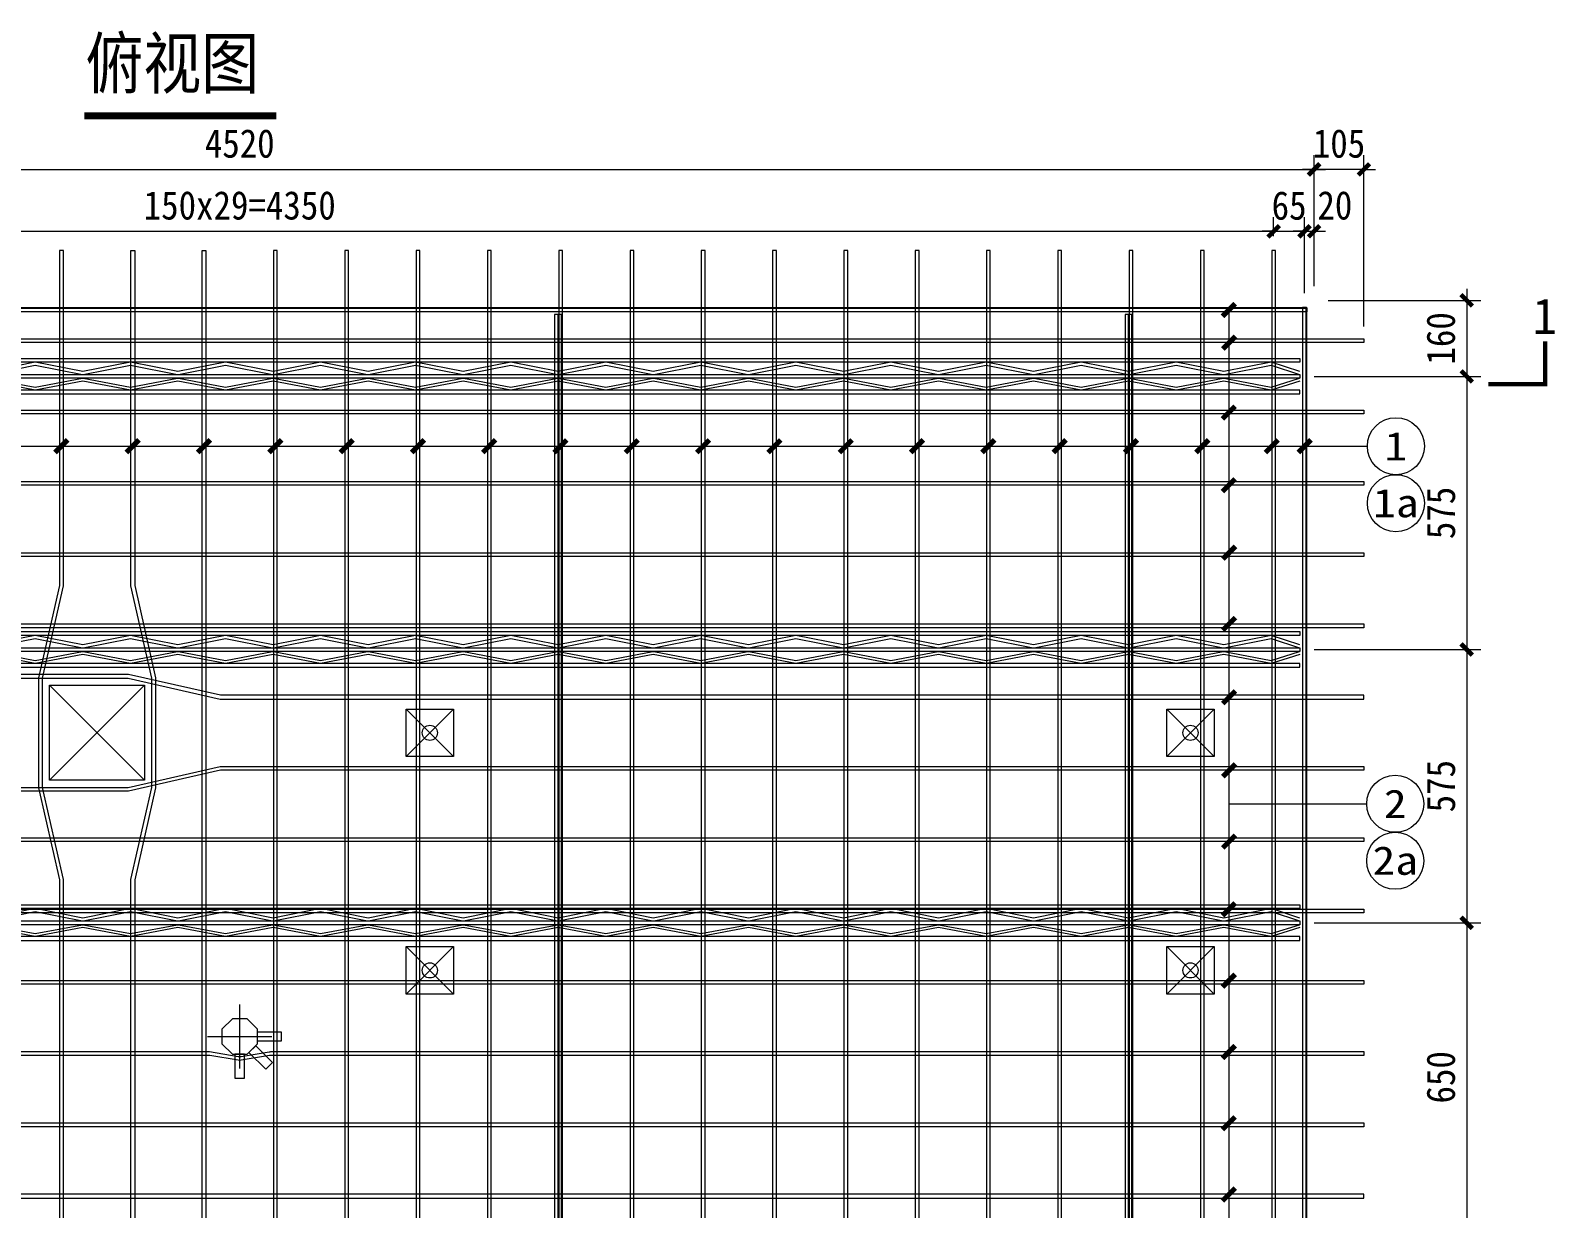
# Model space of a CAD drawing. Extents: x -517763 to -431309, y -403428 to -381056.
# Drawn here: x -453064 to -449858, y -392102 to -389623 of the extents above; entities that cross this region are included whole.
import ezdxf
from ezdxf.enums import TextEntityAlignment as Align

# ---------------------------------------------------------------- set-up
doc = ezdxf.new("R2010")
doc.units = 0
doc.header["$LTSCALE"] = 30
doc.header["$MEASUREMENT"] = 0
doc.linetypes.add('ACAD_ISO10W100', pattern=[18, 12, -3, 0, -3])
for name, color, linetype in [('451', 7, 'Continuous'), ('EQUIP-照明', 3, 'Continuous'), ('MyLine', 199, 'Continuous'), ('S-DETL-TEXT', 7, 'Continuous'), ('YZ-下划线', 1, 'ACAD_ISO10W100'), ('YZ-标题文字', 2, 'Continuous'), ('桁架', 4, 'Continuous'), ('钢筋', 7, 'Continuous')]:
    doc.layers.add(name, color=color, linetype=linetype)
for name, color, linetype, lineweight in [('PUB_DIM', 3, 'Continuous', 15), ('YG-标注', 151, 'Continuous', 15), ('YZ-符号', 96, 'Continuous', 9), ('墙板支撑', 7, 'Continuous', 15), ('文字标注', 7, 'Continuous', 15), ('轮廓线', 2, 'Continuous', 13)]:
    doc.layers.add(name, color=color, linetype=linetype, lineweight=lineweight)
doc.styles.add('YG-样式 2', font='simhei.ttf')
doc.styles.add('YZ-样式 1', font='simhei.ttf', dxfattribs={"width": 0.85})
doc.styles.add('YZ-样式 2', font='simhei.ttf', dxfattribs={"width": 0.9})
doc.dimstyles.new('YZ-30', dxfattribs={"dimscale": 30, "dimtxt": 2, "dimasz": 0.8, "dimexe": 1, "dimexo": 1, "dimgap": 0.8, "dimtad": 1, "dimdec": 0, "dimzin": 1, "dimdsep": 46, "dimtxsty": 'YZ-样式 2', "dimblk": 'ARCHTICK', "dimcen": 250, "dimdle": 0.8, "dimclrd": 151, "dimclre": 151, "dimclrt": 7, "dimazin": 0, "dimtfac": 1, "dimtdec": 0, "dimtix": 1, "dimtmove": 2, "dimatfit": 2, "dimldrblk": 'ARCHTICK', "dimfxl": 1, "dimlwd": 9, "dimlwe": 9, "dimarcsym": 0})

# ---------------------------------------------------------------- blocks, each defined once
blk = doc.blocks.new('_ArchTick')
at = {"color": 0, "linetype": 'ByBlock', "const_width": 0.4}
blk.add_lwpolyline([(-0.5, -0.5), (0.5, 0.5)], dxfattribs=at)
blk = doc.blocks.new('*D791')
at = {"layer": 'Defpoints', "color": 0, "ltscale": 30, "transparency": 16777216}
for p in [(-450364, -389915.5), (-454884, -390191), (-450364, -390191)]:
    blk.add_point(p, dxfattribs=at)
at = {"layer": 'YG-标注', "color": 151, "lineweight": 9, "ltscale": 30, "transparency": 16777216}
for p, q in [((-454908, -389915.5), (-450340, -389915.5)), ((-454884, -390161), (-454884, -389885.5)), ((-450364, -390161), (-450364, -389885.5))]:
    blk.add_line(p, q, dxfattribs=at)
at = {"layer": 'YG-标注', "color": 151, "lineweight": 9, "ltscale": 30, "transparency": 16777216, "xscale": 24, "yscale": 24, "zscale": 24, "rotation": 180}
blk.add_blockref('_ArchTick', (-454884, -389915.5), dxfattribs=at)
at = {"layer": 'YG-标注', "color": 151, "lineweight": 9, "ltscale": 30, "transparency": 16777216, "xscale": 24, "yscale": 24, "zscale": 24}
blk.add_blockref('_ArchTick', (-450364, -389915.5), dxfattribs=at)
at = {"layer": 'YG-标注', "color": 7, "lineweight": 9, "ltscale": 30, "transparency": 16777216, "insert": (-452624, -389861.2), "char_height": 60, "attachment_point": 5, "style": 'YZ-样式 2'}
blk.add_mtext('4520', dxfattribs=at)
blk = doc.blocks.new('*D799')
at = {"layer": 'Defpoints', "color": 0, "ltscale": 30, "transparency": 16777216}
for p in [(-450394, -390351), (-450394, -390925.8), (-450042.9, -390925.8)]:
    blk.add_point(p, dxfattribs=at)
at = {"layer": 'YG-标注', "color": 151, "lineweight": 9, "ltscale": 30, "transparency": 16777216}
for p, q in [((-450042.9, -390327), (-450042.9, -390949.8)), ((-450364, -390351), (-450012.9, -390351)), ((-450364, -390925.8), (-450012.9, -390925.8))]:
    blk.add_line(p, q, dxfattribs=at)
at = {"layer": 'YG-标注', "color": 151, "lineweight": 9, "ltscale": 30, "transparency": 16777216, "xscale": 24, "yscale": 24, "zscale": 24}
for p, rotation in [((-450042.9, -390351), 90), ((-450042.9, -390925.8), 270)]:
    blk.add_blockref('_ArchTick', p, dxfattribs=dict(at, rotation=rotation))
at = {"layer": 'YG-标注', "color": 7, "lineweight": 9, "ltscale": 30, "transparency": 16777216, "insert": (-450096.9, -390638.4), "char_height": 60, "attachment_point": 5, "rotation": 90, "style": 'YZ-样式 2'}
blk.add_mtext('575', dxfattribs=at)
blk = doc.blocks.new('A$C1E3A5918')
at = {"layer": '桁架', "color": 4, "lineweight": 9}
for p, q in [((-4460, 38), (0, 38)), ((0, 38), (0, 30)), ((0, 30), (-4460, 30)), ((-4460, 4), (0, 4)), ((-2660, 30), (-2760, 10)), ((-2759.1, 4), (-2660, 23.7)), ((-2560, 10), (-2660, 30)), ((-2660, 23.7), (-2560.9, 4)), ((-2560.9, 4), (-2559.1, 4)), ((-2460, 30), (-2560, 10)), ((-2559.1, 4), (-2460, 23.7)), ((-2360, 10), (-2460, 30)), ((-2460, 23.7), (-2360.9, 4)), ((-2360.9, 4), (-2359.1, 4)), ((-2260, 30), (-2360, 10)), ((-2359.1, 4), (-2260, 23.7)), ((-2160, 10), (-2260, 30)), ((-2260, 23.7), (-2160.9, 4)), ((-2160.9, 4), (-2159.1, 4)), ((-2060, 30), (-2160, 10)), ((-2159.1, 4), (-2060, 23.7)), ((-1960, 10), (-2060, 30)), ((-2060, 23.7), (-1960.9, 4)), ((-1960.9, 4), (-1959.3, 4)), ((-1860, 30), (-1960, 10)), ((-1959.3, 4), (-1860, 23.7)), ((-1760, 10), (-1860, 30)), ((-1860, 23.7), (-1760.9, 4)), ((-1760.9, 4), (-1759.1, 4)), ((-1660, 30), (-1760, 10)), ((-1759.1, 4), (-1660, 23.7)), ((-1560, 10), (-1660, 30)), ((-1660, 23.7), (-1560.9, 4)), ((-1560.9, 4), (-1559.1, 4)), ((-1460, 30), (-1560, 10)), ((-1559.1, 4), (-1460, 23.7)), ((-1360, 10), (-1460, 30)), ((-1460, 23.7), (-1360.9, 4)), ((-1360.9, 4), (-1359.1, 4)), ((-1260, 30), (-1360, 10)), ((-1359.1, 4), (-1260, 23.7)), ((-1160, 10), (-1260, 30)), ((-1260, 23.7), (-1160.9, 4)), ((-1160.9, 4), (-1159.1, 4)), ((-1160.9, 4), (-1159.3, 4)), ((-1060, 30), (-1160, 10)), ((-1159.1, 4), (-1060, 23.7)), ((-960, 10), (-1060, 30)), ((-1060, 23.7), (-960.9, 4)), ((-960.9, 4), (-959.1, 4)), ((-960.9, 4), (-959.1, 4)), ((-960.9, 4), (-959.3, 4)), ((-860, 30), (-960, 10)), ((-959.1, 4), (-860, 23.7)), ((-760, 10), (-860, 30)), ((-860, 23.7), (-760.9, 4)), ((-760.9, 4), (-759.1, 4)), ((-660, 30), (-760, 10)), ((-759.1, 4), (-660, 23.7)), ((-560, 10), (-660, 30)), ((-660, 23.7), (-560.9, 4)), ((-560.9, 4), (-559.1, 4)), ((-460, 30), (-560, 10)), ((-559.1, 4), (-460, 23.7)), ((-360, 10), (-460, 30)), ((-460, 23.7), (-360.9, 4)), ((-360.9, 4), (-359.1, 4)), ((-260, 30), (-360, 10)), ((-359.1, 4), (-260, 23.7)), ((-160, 10), (-260, 30)), ((-260, 23.7), (-160.9, 4)), ((-160.9, 4), (-159.1, 4)), ((-60, 30), (-160, 10)), ((-159.1, 4), (-60, 23.7)), ((0.2, 10), (-60, 30)), ((-60, 23.7), (-0.7, 4)), ((0, 4), (0, -4)), ((0, -4), (-4460, -4)), ((0, -29), (-4460, -29)), ((-2660, -29), (-2760, -10)), ((-2759.1, -4), (-2660, -22.7)), ((-2660, -22.7), (-2560.9, -4)), ((-2560, -10), (-2660, -29)), ((-2560.9, -4), (-2559.1, -4)), ((-2460, -29), (-2560, -10)), ((-2559.1, -4), (-2460, -22.7)), ((-2460, -22.7), (-2360.9, -4)), ((-2360, -10), (-2460, -29)), ((-2360.9, -4), (-2359.1, -4)), ((-2260, -29), (-2360, -10)), ((-2359.1, -4), (-2260, -22.7)), ((-2260, -22.7), (-2160.9, -4)), ((-2160, -10), (-2260, -29)), ((-2160.9, -4), (-2159.1, -4)), ((-2060, -29), (-2160, -10)), ((-2159.1, -4), (-2060, -22.7)), ((-2060, -22.7), (-1960.9, -4)), ((-1960, -10), (-2060, -29)), ((-1960.9, -4), (-1959.3, -4)), ((-1860, -29), (-1960, -10)), ((-1959.3, -4), (-1860, -22.7)), ((-1860, -22.7), (-1760.9, -4)), ((-1760, -10), (-1860, -29)), ((-1760.9, -4), (-1759.1, -4)), ((-1660, -29), (-1760, -10)), ((-1759.1, -4), (-1660, -22.7)), ((-1660, -22.7), (-1560.9, -4)), ((-1560, -10), (-1660, -29)), ((-1560.9, -4), (-1559.1, -4)), ((-1460, -29), (-1560, -10)), ((-1559.1, -4), (-1460, -22.7)), ((-1460, -22.7), (-1360.9, -4)), ((-1360, -10), (-1460, -29)), ((-1360.9, -4), (-1359.1, -4)), ((-1260, -29), (-1360, -10)), ((-1359.1, -4), (-1260, -22.7)), ((-1260, -22.7), (-1160.9, -4)), ((-1160, -10), (-1260, -29)), ((-1160.9, -4), (-1159.1, -4)), ((-1160.9, -4), (-1159.3, -4)), ((-1060, -29), (-1160, -10)), ((-1159.1, -4), (-1060, -22.7)), ((-1060, -22.7), (-960.9, -4)), ((-960, -10), (-1060, -29)), ((-960.9, -4), (-959.1, -4)), ((-960.9, -4), (-959.1, -4)), ((-960.9, -4), (-959.3, -4)), ((-860, -29), (-960, -10)), ((-959.1, -4), (-860, -22.7)), ((-860, -22.7), (-760.9, -4)), ((-760, -10), (-860, -29)), ((-760.9, -4), (-759.1, -4)), ((-660, -29), (-760, -10)), ((-759.1, -4), (-660, -22.7)), ((-660, -22.7), (-560.9, -4)), ((-560, -10), (-660, -29)), ((-560.9, -4), (-559.1, -4)), ((-460, -29), (-560, -10)), ((-559.1, -4), (-460, -22.7)), ((-460, -22.7), (-360.9, -4)), ((-360, -10), (-460, -29)), ((-360.9, -4), (-359.1, -4)), ((-260, -29), (-360, -10)), ((-359.1, -4), (-260, -22.7)), ((-260, -22.7), (-160.9, -4)), ((-160, -10), (-260, -29)), ((-160.9, -4), (-159.1, -4)), ((-60, -29), (-160, -10)), ((-159.1, -4), (-60, -22.7)), ((-60, -22.7), (-0.7, -4)), ((0.2, -10), (-60, -29)), ((0, -37), (0, -29)), ((-4460, -37), (0, -37))]:
    blk.add_line(p, q, dxfattribs=at)
blk = doc.blocks.new('*D800')
at = {"layer": 'Defpoints', "color": 0, "ltscale": 30, "transparency": 16777216}
for p in [(-450364, -390191), (-450394, -390351), (-450042.9, -390351)]:
    blk.add_point(p, dxfattribs=at)
at = {"layer": 'YG-标注', "color": 151, "lineweight": 9, "ltscale": 30, "transparency": 16777216}
for p, q in [((-450042.9, -390167), (-450042.9, -390375)), ((-450334, -390191), (-450012.9, -390191)), ((-450364, -390351), (-450012.9, -390351))]:
    blk.add_line(p, q, dxfattribs=at)
at = {"layer": 'YG-标注', "color": 151, "lineweight": 9, "ltscale": 30, "transparency": 16777216, "xscale": 24, "yscale": 24, "zscale": 24}
for p, rotation in [((-450042.9, -390191), 90), ((-450042.9, -390351), 270)]:
    blk.add_blockref('_ArchTick', p, dxfattribs=dict(at, rotation=rotation))
at = {"layer": 'YG-标注', "color": 7, "lineweight": 9, "ltscale": 30, "transparency": 16777216, "insert": (-450097.2, -390271), "char_height": 60, "attachment_point": 5, "rotation": 90, "style": 'YZ-样式 2'}
blk.add_mtext('160', dxfattribs=at)
blk = doc.blocks.new('*D801')
at = {"layer": 'Defpoints', "color": 0, "ltscale": 30, "transparency": 16777216}
for p in [(-450394, -390925.8), (-450394, -391501), (-450042.9, -391501)]:
    blk.add_point(p, dxfattribs=at)
at = {"layer": 'YG-标注', "color": 151, "lineweight": 9, "ltscale": 30, "transparency": 16777216}
for p, q in [((-450042.9, -390901.8), (-450042.9, -391525)), ((-450364, -390925.8), (-450012.9, -390925.8)), ((-450364, -391501), (-450012.9, -391501))]:
    blk.add_line(p, q, dxfattribs=at)
at = {"layer": 'YG-标注', "color": 151, "lineweight": 9, "ltscale": 30, "transparency": 16777216, "xscale": 24, "yscale": 24, "zscale": 24}
for p, rotation in [((-450042.9, -390925.8), 90), ((-450042.9, -391501), 270)]:
    blk.add_blockref('_ArchTick', p, dxfattribs=dict(at, rotation=rotation))
at = {"layer": 'YG-标注', "color": 7, "ltscale": 30, "transparency": 16777216, "insert": (-450096.9, -391213.4), "char_height": 60, "attachment_point": 5, "rotation": 90, "style": 'YZ-样式 2'}
blk.add_mtext('575', dxfattribs=at)
blk = doc.blocks.new('*D802')
at = {"layer": 'Defpoints', "color": 0, "ltscale": 30, "transparency": 16777216}
for p in [(-450394, -391501), (-450394, -392151), (-450042.9, -392151)]:
    blk.add_point(p, dxfattribs=at)
at = {"layer": 'YG-标注', "color": 151, "lineweight": 9, "ltscale": 30, "transparency": 16777216}
for p, q in [((-450042.9, -391477), (-450042.9, -392175)), ((-450364, -391501), (-450012.9, -391501)), ((-450364, -392151), (-450012.9, -392151))]:
    blk.add_line(p, q, dxfattribs=at)
at = {"layer": 'YG-标注', "color": 151, "lineweight": 9, "ltscale": 30, "transparency": 16777216, "xscale": 24, "yscale": 24, "zscale": 24}
for p, rotation in [((-450042.9, -391501), 90), ((-450042.9, -392151), 270)]:
    blk.add_blockref('_ArchTick', p, dxfattribs=dict(at, rotation=rotation))
at = {"layer": 'YG-标注', "color": 7, "ltscale": 30, "transparency": 16777216, "insert": (-450097.2, -391826), "char_height": 60, "attachment_point": 5, "rotation": 90, "style": 'YZ-样式 2'}
blk.add_mtext('650', dxfattribs=at)
blk = doc.blocks.new('*D807')
at = {"layer": 'Defpoints', "color": 0, "ltscale": 30, "transparency": 16777216}
for p in [(-450364, -389915.5), (-450364, -390191), (-450259, -390276)]:
    blk.add_point(p, dxfattribs=at)
at = {"layer": 'YG-标注', "color": 151, "lineweight": 9, "ltscale": 30, "transparency": 16777216}
for p, q in [((-450364, -389915.5), (-450388, -389915.5)), ((-450364, -390161), (-450364, -389885.5)), ((-450259, -389915.5), (-450364, -389915.5)), ((-450259, -390246), (-450259, -389885.5)), ((-450259, -389915.5), (-450235, -389915.5))]:
    blk.add_line(p, q, dxfattribs=at)
at = {"layer": 'YG-标注', "color": 151, "lineweight": 9, "ltscale": 30, "transparency": 16777216, "xscale": 24, "yscale": 24, "zscale": 24}
blk.add_blockref('_ArchTick', (-450364, -389915.5), dxfattribs=at)
at = {"layer": 'YG-标注', "color": 151, "lineweight": 9, "ltscale": 30, "transparency": 16777216, "xscale": 24, "yscale": 24, "zscale": 24, "rotation": 180}
blk.add_blockref('_ArchTick', (-450259, -389915.5), dxfattribs=at)
at = {"layer": 'YG-标注', "color": 7, "ltscale": 30, "transparency": 16777216, "insert": (-450311.5, -389861.2), "char_height": 60, "attachment_point": 5, "style": 'YZ-样式 2'}
blk.add_mtext('105', dxfattribs=at)
blk = doc.blocks.new('*D810')
at = {"layer": 'Defpoints', "color": 0, "ltscale": 30, "transparency": 16777216}
for p in [(-450449, -390045.7), (-454799, -390086), (-450449, -390086)]:
    blk.add_point(p, dxfattribs=at)
at = {"layer": 'YG-标注', "color": 151, "lineweight": 9, "ltscale": 30, "transparency": 16777216}
for p, q in [((-454799, -390056), (-454799, -390015.7)), ((-450449, -390056), (-450449, -390015.7)), ((-454823, -390045.7), (-450425, -390045.7))]:
    blk.add_line(p, q, dxfattribs=at)
at = {"layer": 'YG-标注', "color": 151, "lineweight": 9, "ltscale": 30, "transparency": 16777216, "xscale": 24, "yscale": 24, "zscale": 24, "rotation": 180}
blk.add_blockref('_ArchTick', (-454799, -390045.7), dxfattribs=at)
at = {"layer": 'YG-标注', "color": 151, "lineweight": 9, "ltscale": 30, "transparency": 16777216, "xscale": 24, "yscale": 24, "zscale": 24}
blk.add_blockref('_ArchTick', (-450449, -390045.7), dxfattribs=at)
at = {"layer": 'YG-标注', "color": 7, "ltscale": 30, "transparency": 16777216, "insert": (-452624, -389991.4), "char_height": 60, "attachment_point": 5, "style": 'YZ-样式 2'}
blk.add_mtext('150x29=4350', dxfattribs=at)
blk = doc.blocks.new('*D811')
at = {"layer": 'Defpoints', "color": 0, "ltscale": 30, "transparency": 16777216}
for p in [(-450384, -390045.7), (-450449, -390086), (-450384, -390206)]:
    blk.add_point(p, dxfattribs=at)
at = {"layer": 'YG-标注', "color": 151, "lineweight": 9, "ltscale": 30, "transparency": 16777216}
for p, q in [((-450449, -390056), (-450449, -390015.7)), ((-450384, -390176), (-450384, -390015.7)), ((-450449, -390045.7), (-450473, -390045.7)), ((-450449, -390045.7), (-450384, -390045.7)), ((-450384, -390045.7), (-450360, -390045.7))]:
    blk.add_line(p, q, dxfattribs=at)
at = {"layer": 'YG-标注', "color": 151, "lineweight": 9, "ltscale": 30, "transparency": 16777216, "xscale": 24, "yscale": 24, "zscale": 24}
blk.add_blockref('_ArchTick', (-450449, -390045.7), dxfattribs=at)
at = {"layer": 'YG-标注', "color": 151, "lineweight": 9, "ltscale": 30, "transparency": 16777216, "xscale": 24, "yscale": 24, "zscale": 24, "rotation": 180}
blk.add_blockref('_ArchTick', (-450384, -390045.7), dxfattribs=at)
at = {"layer": 'YG-标注', "color": 7, "ltscale": 30, "transparency": 16777216, "insert": (-450416.5, -389991.7), "char_height": 60, "attachment_point": 5, "style": 'YZ-样式 2'}
blk.add_mtext('65', dxfattribs=at)
blk = doc.blocks.new('*D812')
at = {"layer": 'Defpoints', "color": 0, "ltscale": 30, "transparency": 16777216}
for p in [(-450364, -390045.7), (-450364, -390191), (-450384, -390206)]:
    blk.add_point(p, dxfattribs=at)
at = {"layer": 'YG-标注', "color": 151, "lineweight": 9, "ltscale": 30, "transparency": 16777216}
for p, q in [((-450384, -390176), (-450384, -390015.7)), ((-450364, -390161), (-450364, -390015.7)), ((-450384, -390045.7), (-450408, -390045.7)), ((-450384, -390045.7), (-450364, -390045.7)), ((-450364, -390045.7), (-450340, -390045.7))]:
    blk.add_line(p, q, dxfattribs=at)
at = {"layer": 'YG-标注', "color": 151, "lineweight": 9, "ltscale": 30, "transparency": 16777216, "xscale": 24, "yscale": 24, "zscale": 24}
blk.add_blockref('_ArchTick', (-450384, -390045.7), dxfattribs=at)
at = {"layer": 'YG-标注', "color": 151, "lineweight": 9, "ltscale": 30, "transparency": 16777216, "xscale": 24, "yscale": 24, "zscale": 24, "rotation": 180}
blk.add_blockref('_ArchTick', (-450364, -390045.7), dxfattribs=at)
at = {"layer": 'YG-标注', "color": 7, "ltscale": 30, "transparency": 16777216, "insert": (-450320.2, -389991.4), "char_height": 60, "attachment_point": 5, "style": 'YZ-样式 2'}
blk.add_mtext('20', dxfattribs=at)
blk = doc.blocks.new('A$C7C4453D7')
at = {"color": 3, "lineweight": 15, "xscale": -80, "yscale": 80, "zscale": 80, "rotation": 180}
blk.add_blockref('_ArchTick', (0, 0), dxfattribs=at)
blk = doc.blocks.new('A$C56E60AF3')
at = {"layer": '钢筋', "color": 4, "lineweight": 13}
for points in [[(-7.3, 0), (7.2, 0), (7.2, 3200), (7.2, 3260), (-7.3, 3260)], [(-7.3, 3260), (-7.3, 3260), (-7.3, 0)], [(-0.8, 3260), (-0.8, 3200), (-0.8, 0)]]:
    blk.add_lwpolyline(points, dxfattribs=at)
blk = doc.blocks.new('A$C6C6A476D')
at = {"layer": '墙板支撑', "color": 6, "ltscale": 30}
for p, q in [((50, 50), (-50, -50)), ((-50, 50), (50, -50))]:
    blk.add_line(p, q, dxfattribs=at)
blk.add_lwpolyline([(-50, 50), (50, 50), (50, -50), (-50, -50)], close=True, dxfattribs=at)
blk.add_circle((0, 0), 16, dxfattribs=at)
blk = doc.blocks.new('A$C35D967A2')
at = {"layer": '墙板支撑', "color": 0, "ltscale": 30}
for p in [(50, 50), (550, 50)]:
    blk.add_blockref('A$C6C6A476D', p, dxfattribs=at)

msp = doc.modelspace()

# ---------------------------------------------------------------- linework, layer by layer
at = {"layer": '451', "color": 1, "lineweight": 15}
for p, q in [((-452824, -391001), (-453024, -391201)), ((-453024, -391001), (-452824, -391201))]:
    msp.add_line(p, q, dxfattribs=at)
msp.add_lwpolyline([(-452824, -391001), (-452824, -391201), (-453024, -391201), (-453024, -391001)], close=True, dxfattribs=at)
at = {"layer": 'EQUIP-照明', "color": 2, "lineweight": 15}
for p, q in [((-452624, -391807.6), (-452624, -391672.6)), ((-452691.5, -391740.1), (-452556.5, -391740.1))]:
    msp.add_line(p, q, dxfattribs=at)
for points in [[(-452586.5, -391724.6), (-452608.5, -391702.6), (-452639.5, -391702.6), (-452661.5, -391724.6), (-452661.5, -391755.7), (-452639.5, -391777.6), (-452608.5, -391777.6), (-452586.5, -391755.7)], [(-452586.5, -391730.1), (-452536.5, -391730.1), (-452536.5, -391750.1), (-452586.5, -391750.1)], [(-452604.5, -391773.7), (-452569.2, -391809.1), (-452555.1, -391794.9), (-452590.4, -391759.6)], [(-452614, -391827.6), (-452614, -391777.6), (-452634, -391777.6), (-452634, -391827.6)]]:
    msp.add_lwpolyline(points, close=True, dxfattribs=at)
at = {"layer": 'MyLine', "color": 0}
for p, q in [((-454869, -390207), (-450379, -390207)), ((-450380, -393496), (-450380, -390206))]:
    msp.add_line(p, q, dxfattribs=at)
at = {"layer": 'PUB_DIM', "color": 1, "const_width": 9}
msp.add_lwpolyline([(-449877.7, -390277.4), (-449877.7, -390367.4), (-449997.7, -390367.4)], dxfattribs=at)
at = {"layer": 'YZ-下划线', "color": 1, "linetype": 'ByBlock', "const_width": 15}
msp.add_lwpolyline([(-452950.6, -389802.6), (-452546.8, -389802.6)], dxfattribs=at)
at = {"layer": 'YZ-符号', "color": 3, "lineweight": 13}
for p, q in [((-450542.7, -393487), (-450542.7, -390215)), ((-454860, -390497.9), (-450251.8, -390497.9)), ((-450542.7, -391250.4), (-450253.2, -391250.4))]:
    msp.add_line(p, q, dxfattribs=at)
at = {"layer": 'YZ-符号', "color": 3}
for centre in [(-450191.8, -390497.9), (-450191.8, -390617.9), (-450193.2, -391250.4), (-450193.2, -391370.4)]:
    msp.add_circle(centre, 60, dxfattribs=at)
at = {"layer": '轮廓线', "color": 2, "lineweight": 30, "const_width": 0.05}
msp.add_lwpolyline([(-450364, -390191), (-450364, -393511), (-454884, -393511), (-454884, -390191)], close=True, dxfattribs=at)
at = {"layer": '钢筋', "color": 5, "lineweight": 13}
for points in [[(-453047, -390985.3), (-453047, -391216.7), (-453003, -391410.7), (-453003, -393616), (-452995, -393616), (-452995, -391410), (-453039, -391216), (-453039, -390986), (-452995, -390792), (-452995, -390086), (-453003, -390086), (-453003, -390791.3)], [(-452801, -390985.3), (-452801, -391216.7), (-452845, -391410.7), (-452845, -393616), (-452853, -393616), (-452853, -391410), (-452809, -391216), (-452809, -390986), (-452853, -390792), (-452853, -390086), (-452845, -390086), (-452845, -390791.3)], [(-452695, -393616), (-452703, -393616), (-452703, -390086), (-452695, -390086)], [(-452553, -393616), (-452545, -393616), (-452545, -390086), (-452553, -390086)], [(-452403, -393616), (-452395, -393616), (-452395, -390086), (-452403, -390086)], [(-452253, -393616), (-452245, -393616), (-452245, -390086), (-452253, -390086)], [(-452103, -393616), (-452095, -393616), (-452095, -390086), (-452103, -390086)], [(-451953, -393616), (-451945, -393616), (-451945, -390086), (-451953, -390086)], [(-451803, -393616), (-451795, -393616), (-451795, -390086), (-451803, -390086)], [(-451653, -393616), (-451645, -393616), (-451645, -390086), (-451653, -390086)], [(-451503, -393616), (-451495, -393616), (-451495, -390086), (-451503, -390086)], [(-451353, -393616), (-451345, -393616), (-451345, -390086), (-451353, -390086)], [(-451203, -393616), (-451195, -393616), (-451195, -390086), (-451203, -390086)], [(-451053, -393616), (-451045, -393616), (-451045, -390086), (-451053, -390086)], [(-450903, -393616), (-450895, -393616), (-450895, -390086), (-450903, -390086)], [(-450753, -393616), (-450745, -393616), (-450745, -390086), (-450753, -390086)], [(-450603, -393616), (-450595, -393616), (-450595, -390086), (-450603, -390086)], [(-450453, -393616), (-450445, -393616), (-450445, -390086), (-450453, -390086)], [(-450388, -393496), (-450380, -393496), (-450380, -390206), (-450388, -390206)]]:
    msp.add_lwpolyline(points, close=True, dxfattribs=at)
at = {"layer": '钢筋', "color": 1, "lineweight": 13}
for points in [[(-454869, -390207), (-450379, -390207), (-450379, -390215), (-454869, -390215)], [(-454989, -390272), (-450259, -390272), (-450259, -390280), (-454989, -390280)], [(-454989, -390422), (-450259, -390422), (-450259, -390430), (-454989, -390430)], [(-454989, -390572), (-450259, -390572), (-450259, -390580), (-454989, -390580)], [(-454989, -390722), (-450259, -390722), (-450259, -390730), (-454989, -390730)], [(-454989, -390872), (-450259, -390872), (-450259, -390880), (-454989, -390880)], [(-453089, -390986), (-452859, -390986), (-452665, -391030), (-450259, -391030), (-450259, -391022), (-452664.3, -391022), (-452858.3, -390978), (-453089.7, -390978), (-453283.7, -391022), (-454989, -391022), (-454989, -391030), (-453283, -391030)], [(-453089, -391216), (-452859, -391216), (-452665, -391172), (-450259, -391172), (-450259, -391180), (-452664.3, -391180), (-452858.3, -391224), (-453089.7, -391224), (-453283.7, -391180), (-454989, -391180), (-454989, -391172), (-453283, -391172)], [(-454989, -391322), (-450259, -391322), (-450259, -391330), (-454989, -391330)], [(-454989, -391472), (-450259, -391472), (-450259, -391480), (-454989, -391480)], [(-454989, -391622), (-450259, -391622), (-450259, -391630), (-454989, -391630)], [(-454989, -391922), (-450259, -391922), (-450259, -391930), (-454989, -391930)], [(-454989, -392080), (-450259, -392080), (-450259, -392072), (-454989, -392072)]]:
    msp.add_lwpolyline(points, close=True, dxfattribs=at)
msp.add_lwpolyline([(-452687.8, -391772), (-452627.3, -391782.1, 0.082711), (-452620.7, -391782.1), (-452561.9, -391772.3, -0.041311), (-452558.6, -391772), (-450259, -391772), (-450259, -391780), (-452558, -391780, 0.041311), (-452561.3, -391780.3), (-452620.7, -391790.2, -0.082711), (-452627.3, -391790.2), (-452686.8, -391780.3, 0.041259), (-452690.1, -391780), (-454989, -391780), (-454989, -391772), (-452687.8, -391772)], format="xyb", dxfattribs=at)

# ---------------------------------------------------------------- block references
at = {"layer": 'S-DETL-TEXT', "xscale": -0.3333333333284827, "yscale": 0.3333333333357586, "zscale": 0.3333333333333333}
for p in [(-450543.3, -390211.3), (-450542.7, -390280), (-450543.3, -390427), (-452999.2, -390497.9), (-452849.2, -390497.9), (-452699.2, -390497.9), (-452549.2, -390497.9), (-452399.2, -390497.9), (-452249.2, -390497.9), (-452099.2, -390497.9), (-451949.2, -390497.9), (-451799.2, -390497.9), (-451649.2, -390497.9), (-451499.2, -390497.9), (-451349.2, -390497.9), (-451199.2, -390497.9), (-451049.2, -390497.9), (-450899.2, -390497.9), (-450749.2, -390497.9), (-450599.2, -390497.9), (-450453, -390497.9), (-450383.8, -390497.9), (-450543.3, -390580), (-450542.7, -390722), (-450542.7, -390872), (-450542.7, -391026.3), (-450542.7, -391180), (-450542.7, -391330), (-450543.3, -391472.6), (-450543.3, -391622.6), (-450543.3, -391772.6), (-450543.3, -391922.6), (-450543.3, -392072.6)]:
    msp.add_blockref('A$C7C4453D7', p, dxfattribs=at)
at = {"layer": 'YG-标注', "color": 0, "ltscale": 30}
for p in [(-451954.2, -393481), (-450754.2, -393481)]:
    msp.add_blockref('A$C56E60AF3', p, dxfattribs=at)
at = {"layer": '墙板支撑', "rotation": 270}
for p in [(-452274, -391051), (-450674, -391051)]:
    msp.add_blockref('A$C35D967A2', p, dxfattribs=at)
at = {"layer": '钢筋', "color": 0, "ltscale": 30}
for p in [(-450394, -390351), (-450394, -390926), (-450394, -391501)]:
    msp.add_blockref('A$C1E3A5918', p, dxfattribs=at)

# ---------------------------------------------------------------- texts
at = {"layer": 'YZ-标题文字', "style": 'YZ-样式 1', "width": 0.85}
msp.add_text('俯视图', height=105, dxfattribs=at).set_placement((-452948.5, -389776), align=Align.BOTTOM_LEFT)
at = {"layer": 'YZ-标题文字', "style": 'YZ-样式 1', "width": 1.176}
for s, p in [('1', (-450191.8, -390497.9)), ('1a', (-450191.8, -390617.9)), ('2', (-450193.2, -391250.4)), ('2a', (-450193.2, -391370.4))]:
    msp.add_text(s, height=60, dxfattribs=at).set_placement(p, align=Align.MIDDLE)
at = {"layer": '文字标注', "style": 'YG-样式 2'}
msp.add_text('1', height=75, dxfattribs=at).set_placement((-449878.8, -390261.6), align=Align.CENTER)

# ---------------------------------------------------------------- dimensions: what is measured, and where the dimension line sits
at = {"layer": 'YG-标注', "color": 0, "lineweight": 9, "ltscale": 30}
dim = msp.add_linear_dim(base=(-450364, -389915.5), p1=(-454884, -390191), p2=(-450364, -390191), dimstyle='YZ-30', dxfattribs=at)
dim.commit()
dim.dimension.update_dxf_attribs({"geometry": '*D791', "text_midpoint": (-452624, -389861.2)})
at = {"layer": 'YG-标注', "color": 0, "ltscale": 30}
for base, p1, p2, picture, middle in [((-450364, -389915.5), (-450259, -390276), (-450364, -390191), '*D807', (-450311.5, -389861.2)), ((-450384, -390045.7), (-450449, -390086), (-450384, -390206), '*D811', (-450416.5, -389991.7))]:
    dim = msp.add_linear_dim(base=base, p1=p1, p2=p2, dimstyle='YZ-30', dxfattribs=at)
    dim.commit()
    dim.dimension.update_dxf_attribs({"geometry": picture, "text_midpoint": middle})
dim = msp.add_linear_dim(base=(-450449, -390045.7), p1=(-454799, -390086), p2=(-450449, -390086), text='150x29=<>', dimstyle='YZ-30', dxfattribs=at)
dim.commit()
dim.dimension.update_dxf_attribs({"geometry": '*D810', "text_midpoint": (-452624, -389991.4)})
dim = msp.add_linear_dim(base=(-450364, -390045.7), p1=(-450384, -390206), p2=(-450364, -390191), dimstyle='YZ-30', dxfattribs=at)
dim.commit()
dim.dimension.update_dxf_attribs({"geometry": '*D812', "text_midpoint": (-450320.2, -389991.4), "dimtype": 160})
at = {"layer": 'YG-标注', "color": 0, "lineweight": 9, "ltscale": 30}
for base, p1, p2, picture, middle in [((-450042.9, -390351), (-450364, -390191), (-450394, -390351), '*D800', (-450097.2, -390271)), ((-450042.9, -390925.8), (-450394, -390351), (-450394, -390925.8), '*D799', (-450096.9, -390638.4))]:
    dim = msp.add_linear_dim(base=base, p1=p1, p2=p2, angle=90, dimstyle='YZ-30', dxfattribs=at)
    dim.commit()
    dim.dimension.update_dxf_attribs({"geometry": picture, "text_midpoint": middle})
at = {"layer": 'YG-标注', "color": 0, "ltscale": 30}
for base, p1, p2, picture, middle in [((-450042.9, -391501), (-450394, -390925.8), (-450394, -391501), '*D801', (-450096.9, -391213.4)), ((-450042.9, -392151), (-450394, -391501), (-450394, -392151), '*D802', (-450097.2, -391826))]:
    dim = msp.add_linear_dim(base=base, p1=p1, p2=p2, angle=90, dimstyle='YZ-30', dxfattribs=at)
    dim.commit()
    dim.dimension.update_dxf_attribs({"geometry": picture, "text_midpoint": middle})

doc.saveas('drawing.dxf')
